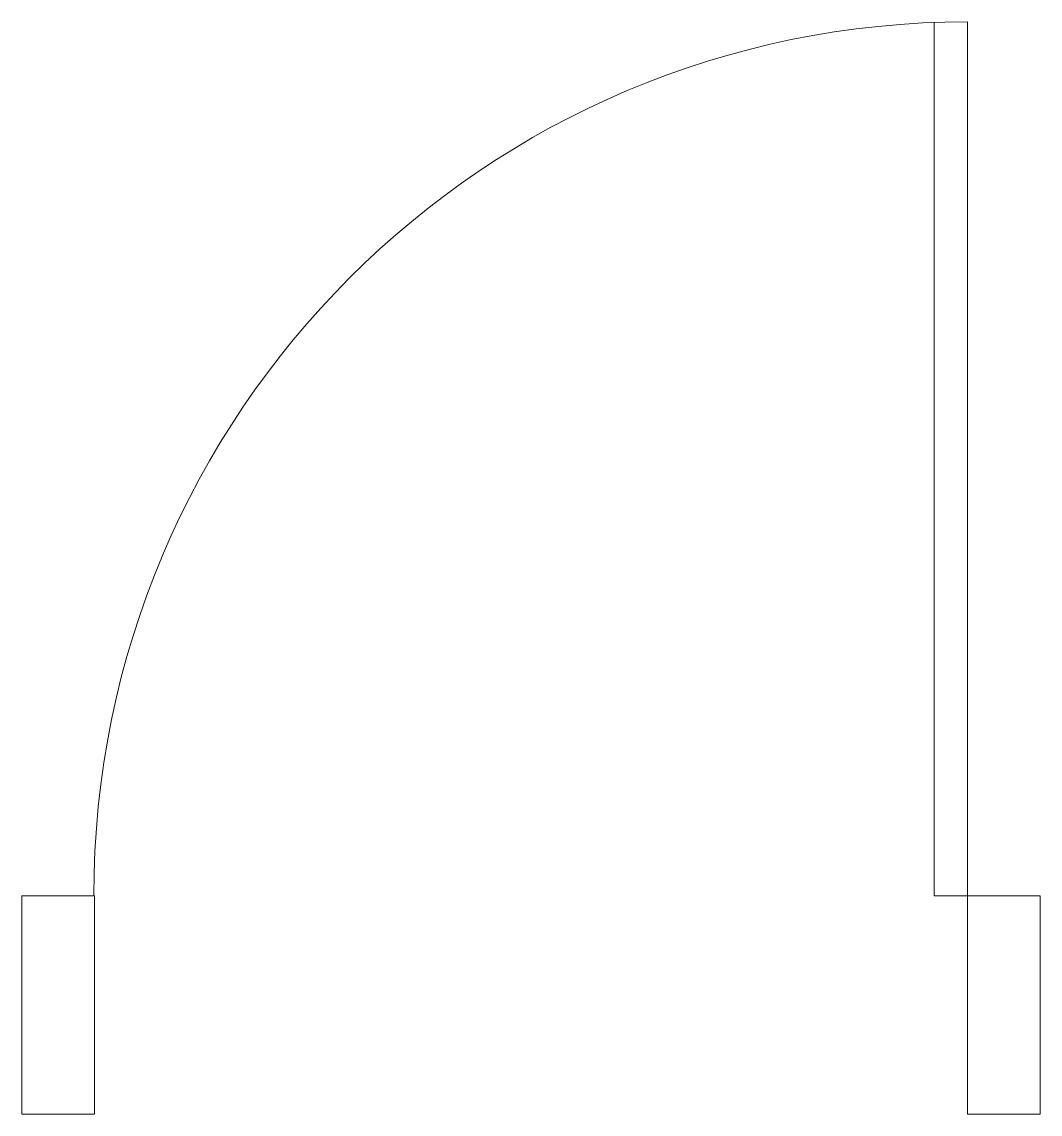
# Model space of a CAD drawing. Header units: inches. Extents: x 314.6 to 356.6, y 405.3 to 450.3.
import ezdxf
from ezdxf.enums import TextEntityAlignment as Align

# ---------------------------------------------------------------- set-up
doc = ezdxf.new("R2010")
doc.units = ezdxf.units.IN
doc.header["$MEASUREMENT"] = 0
doc.layers.get('0').update_dxf_attribs({"color": 1, "lineweight": 9})
doc.layers.add('A101-1st-floor-as-it-is', color=6, linetype='Continuous', lineweight=9)
doc.styles.add('Dimtext', font='Arial.ttf', dxfattribs={"height": 0.3125})

# ---------------------------------------------------------------- blocks, each defined once
blk = doc.blocks.new('cubic-quarter-northerly')
for p, q in [((300, 386), (300, 395)), ((300, 395), (303, 395)), ((300, 386), (300, 395)), ((303, 395), (303, 386)), ((303, 386), (300, 386))]:
    blk.add_line(p, q)
at = {"style": 'Dimtext'}
blk.add_attdef('ID', text='', height=0.312, rotation=270, dxfattribs=at).set_placement((298.564, 390.765), align=Align.MIDDLE_CENTER)

msp = doc.modelspace()

# ---------------------------------------------------------------- linework, layer by layer
for p, q in [((352.216, 450.236), (352.216, 414.262)), ((353.591, 450.262), (353.591, 414.262)), ((352.216, 414.262), (353.591, 414.262))]:
    msp.add_line(p, q)
msp.add_arc((353.591, 414.262), 36, 90, 180)

# ---------------------------------------------------------------- block references
at = {"layer": 'A101-1st-floor-as-it-is'}
for p in [(14.626, 19.262), (53.591, 19.262)]:
    msp.add_blockref('cubic-quarter-northerly', p, dxfattribs=at)

doc.saveas('drawing.dxf')
